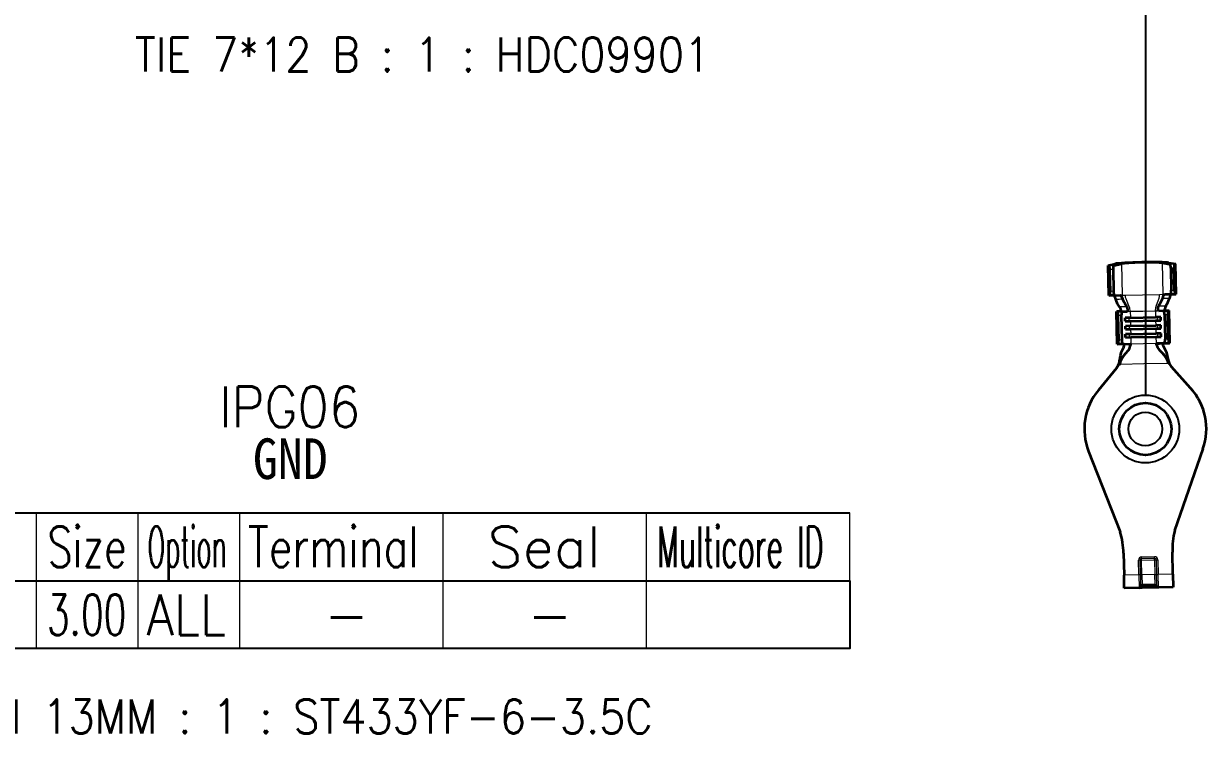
# Model space of a CAD drawing. Header units: inches. Extents: x 47316 to 59086, y 3141 to 11743.
# Drawn here: x 54072.9 to 54160.2, y 8546.9 to 8599.2 of the extents above; entities that cross this region are included whole.
import ezdxf

# ---------------------------------------------------------------- set-up
doc = ezdxf.new("R2010")
doc.units = ezdxf.units.IN
doc.header["$MEASUREMENT"] = 0
doc.styles.get("Standard").update_dxf_attribs({"font": ''})
doc.styles.get('Standard').set_extended_font_data('SimSun')
doc.linetypes.add('_VH_UNTAPED', pattern='A,0.0001,[17,VeSys.shx,S=0.1,R=0,X=0,Y=0],-0.4', length=0.4001)

msp = doc.modelspace()

# ---------------------------------------------------------------- linework, layer by layer
at = {"color": 0, "linetype": '_VH_UNTAPED', "lineweight": -2, "ltscale": 5}
msp.add_line((54155.666, 8620.149), (54155.666, 8571.851), dxfattribs=at)
at = {"color": 0, "lineweight": 35, "ltscale": 0.021948}
for p, q in [((54152.92, 8581.412), (54153.434, 8581.526)), ((54157.38, 8581.61), (54157.899, 8581.518))]:
    msp.add_line(p, q, dxfattribs=at)
at = {"color": 0, "lineweight": 35, "ltscale": 0.092365}
for p, q in [((54152.967, 8579.196), (54152.92, 8581.412)), ((54157.946, 8579.301), (54157.899, 8581.518))]:
    msp.add_line(p, q, dxfattribs=at)
at = {"color": 0, "lineweight": 35, "ltscale": 0.001695}
for p, q in [((54152.92, 8581.412), (54152.96, 8581.405)), ((54157.859, 8581.509), (54157.899, 8581.518))]:
    msp.add_line(p, q, dxfattribs=at)
at = {"color": 0, "lineweight": 13, "ltscale": 0.016304}
for p, q in [((54153.351, 8581.408), (54152.96, 8581.405)), ((54157.859, 8581.509), (54157.468, 8581.495))]:
    msp.add_line(p, q, dxfattribs=at)
at = {"color": 0, "lineweight": 13, "ltscale": 0.009675}
for p, q in [((54153.285, 8581.107), (54153.053, 8581.105)), ((54157.778, 8581.205), (54157.546, 8581.197))]:
    msp.add_line(p, q, dxfattribs=at)
at = {"color": 0, "lineweight": 35, "ltscale": 0.066971}
for p, q in [((54153.087, 8579.498), (54153.053, 8581.105)), ((54157.812, 8579.599), (54157.778, 8581.205))]:
    msp.add_line(p, q, dxfattribs=at)
at = {"color": 0, "lineweight": 35, "ltscale": 0.066838}
for p, q in [((54153.285, 8581.107), (54153.319, 8579.503)), ((54157.546, 8581.197), (54157.58, 8579.594))]:
    msp.add_line(p, q, dxfattribs=at)
at = {"color": 0, "lineweight": 35, "ltscale": 0.023357}
for p, q in [((54153.351, 8581.408), (54153.898, 8581.53)), ((54156.916, 8581.594), (54157.468, 8581.495))]:
    msp.add_line(p, q, dxfattribs=at)
at = {"color": 0, "lineweight": 13, "ltscale": 0.096408}
for p, q in [((54153.898, 8581.53), (54153.947, 8579.216)), ((54156.916, 8581.594), (54156.965, 8579.28))]:
    msp.add_line(p, q, dxfattribs=at)
at = {"color": 0, "lineweight": 13, "ltscale": 0.009674}
for p, q in [((54153.319, 8579.503), (54153.087, 8579.498)), ((54157.58, 8579.594), (54157.812, 8579.599))]:
    msp.add_line(p, q, dxfattribs=at)
at = {"color": 0, "lineweight": 13, "ltscale": 0.052576}
for p, q in [((54155.456, 8579.248), (54156.718, 8579.275)), ((54154.195, 8579.222), (54155.456, 8579.248))]:
    msp.add_line(p, q, dxfattribs=at)
at = {"color": 0, "lineweight": 13, "ltscale": 0.010305}
for p, q in [((54156.718, 8579.275), (54156.965, 8579.28)), ((54153.947, 8579.216), (54154.195, 8579.222))]:
    msp.add_line(p, q, dxfattribs=at)
at = {"color": 0, "lineweight": 13, "ltscale": 0.00471}
for p, q in [((54156.965, 8579.28), (54157.078, 8579.283)), ((54153.834, 8579.214), (54153.947, 8579.216))]:
    msp.add_line(p, q, dxfattribs=at)
at = {"color": 0, "lineweight": 35, "ltscale": 0.018032}
for p, q in [((54157.078, 8579.283), (54157.511, 8579.292)), ((54153.402, 8579.205), (54153.834, 8579.214))]:
    msp.add_line(p, q, dxfattribs=at)
at = {"color": 0, "lineweight": 35, "ltscale": 0.016656}
for p, q in [((54157.511, 8579.292), (54157.91, 8579.301)), ((54153.402, 8579.205), (54153.002, 8579.196))]:
    msp.add_line(p, q, dxfattribs=at)
at = {"color": 0, "lineweight": 35, "ltscale": 0.001471}
for p, q in [((54157.946, 8579.301), (54157.91, 8579.301)), ((54153.002, 8579.196), (54152.967, 8579.196))]:
    msp.add_line(p, q, dxfattribs=at)
at = {"color": 0, "lineweight": 35, "ltscale": 0.001427}
for p, q in [((54153.532, 8578.007), (54153.566, 8578.008)), ((54157.397, 8578.089), (54157.431, 8578.09)), ((54153.617, 8575.609), (54153.583, 8575.608)), ((54157.482, 8575.691), (54157.448, 8575.69))]:
    msp.add_line(p, q, dxfattribs=at)
at = {"color": 0, "lineweight": 35, "ltscale": 0.1}
for p, q in [((54153.583, 8575.608), (54153.532, 8578.007)), ((54157.482, 8575.691), (54157.431, 8578.09))]:
    msp.add_line(p, q, dxfattribs=at)
at = {"color": 0, "lineweight": 35, "ltscale": 0.016619}
for p, q in [((54153.965, 8578.016), (54153.566, 8578.008)), ((54156.998, 8578.081), (54157.397, 8578.089)), ((54154.016, 8575.617), (54153.617, 8575.609)), ((54157.049, 8575.681), (54157.448, 8575.69))]:
    msp.add_line(p, q, dxfattribs=at)
at = {"color": 0, "lineweight": 13, "ltscale": 0.009653}
for p, q in [((54153.893, 8577.715), (54153.662, 8577.71)), ((54157.083, 8577.783), (54157.315, 8577.788)), ((54153.931, 8575.915), (54153.7, 8575.91)), ((54157.121, 8575.983), (54157.353, 8575.988))]:
    msp.add_line(p, q, dxfattribs=at)
at = {"color": 0, "lineweight": 35, "ltscale": 0.075}
for p, q in [((54153.7, 8575.91), (54153.662, 8577.71)), ((54153.893, 8577.715), (54153.931, 8575.915)), ((54157.083, 8577.783), (54157.121, 8575.983)), ((54157.353, 8575.988), (54157.315, 8577.788))]:
    msp.add_line(p, q, dxfattribs=at)
at = {"color": 0, "lineweight": 35, "ltscale": 0.01426}
for p, q in [((54153.965, 8578.016), (54154.307, 8578.024)), ((54156.656, 8578.074), (54156.998, 8578.081))]:
    msp.add_line(p, q, dxfattribs=at)
at = {"color": 0, "lineweight": 35, "ltscale": 0.015994}
for p, q in [((54154.565, 8577.549), (54154.182, 8577.541)), ((54156.802, 8577.597), (54156.418, 8577.588)), ((54154.187, 8577.301), (54154.571, 8577.309)), ((54154.578, 8576.949), (54154.194, 8576.941)), ((54154.2, 8576.701), (54154.583, 8576.709)), ((54156.423, 8577.349), (54156.807, 8577.357)), ((54156.815, 8576.997), (54156.431, 8576.989)), ((54156.436, 8576.749), (54156.82, 8576.757)), ((54154.591, 8576.349), (54154.207, 8576.341)), ((54154.212, 8576.101), (54154.596, 8576.109)), ((54156.828, 8576.397), (54156.444, 8576.389)), ((54156.449, 8576.149), (54156.833, 8576.157))]:
    msp.add_line(p, q, dxfattribs=at)
at = {"color": 0, "lineweight": 35, "ltscale": 0.01}
for p, q in [((54154.187, 8577.301), (54154.182, 8577.541)), ((54156.807, 8577.357), (54156.802, 8577.597)), ((54154.2, 8576.701), (54154.194, 8576.941)), ((54156.82, 8576.757), (54156.815, 8576.997)), ((54154.212, 8576.101), (54154.207, 8576.341)), ((54156.833, 8576.157), (54156.828, 8576.397))]:
    msp.add_line(p, q, dxfattribs=at)
at = {"color": 0, "lineweight": 13, "ltscale": 0.004935}
for p, q in [((54154.426, 8578.026), (54154.307, 8578.024)), ((54156.656, 8578.074), (54156.538, 8578.071))]:
    msp.add_line(p, q, dxfattribs=at)
at = {"color": 0, "lineweight": 13, "ltscale": 0.005397}
for p, q in [((54154.426, 8578.026), (54154.555, 8578.029)), ((54156.408, 8578.068), (54156.538, 8578.071))]:
    msp.add_line(p, q, dxfattribs=at)
at = {"color": 0, "lineweight": 13, "ltscale": 0.01}
for p, q in [((54154.448, 8577.547), (54154.453, 8577.307)), ((54156.536, 8577.591), (54156.541, 8577.351)), ((54154.461, 8576.947), (54154.466, 8576.707)), ((54156.549, 8576.991), (54156.554, 8576.751)), ((54154.473, 8576.347), (54154.479, 8576.107)), ((54156.561, 8576.391), (54156.566, 8576.151))]:
    msp.add_line(p, q, dxfattribs=at)
at = {"color": 0, "lineweight": 13, "ltscale": 0.038611}
for p, q in [((54154.555, 8578.029), (54155.482, 8578.049)), ((54155.482, 8578.049), (54156.408, 8578.068)), ((54154.606, 8575.63), (54155.533, 8575.649)), ((54155.533, 8575.649), (54156.459, 8575.669))]:
    msp.add_line(p, q, dxfattribs=at)
at = {"color": 0, "lineweight": 13, "ltscale": 0.02}
for p, q in [((54154.555, 8578.029), (54154.565, 8577.549)), ((54156.408, 8578.068), (54156.418, 8577.588)), ((54154.596, 8576.109), (54154.606, 8575.63)), ((54156.449, 8576.149), (54156.459, 8575.669))]:
    msp.add_line(p, q, dxfattribs=at)
at = {"color": 0, "lineweight": 35, "ltscale": 0.077222}
for p, q in [((54154.565, 8577.549), (54156.418, 8577.588)), ((54154.571, 8577.309), (54156.423, 8577.349)), ((54154.578, 8576.949), (54156.431, 8576.989)), ((54154.583, 8576.709), (54156.436, 8576.749)), ((54154.591, 8576.349), (54156.444, 8576.389)), ((54154.596, 8576.109), (54156.449, 8576.149))]:
    msp.add_line(p, q, dxfattribs=at)
at = {"color": 0, "lineweight": 13, "ltscale": 0.015}
for p, q in [((54154.571, 8577.309), (54154.578, 8576.949)), ((54154.583, 8576.709), (54154.591, 8576.349)), ((54156.423, 8577.349), (54156.431, 8576.989)), ((54156.436, 8576.749), (54156.444, 8576.389))]:
    msp.add_line(p, q, dxfattribs=at)
at = {"color": 0, "lineweight": 35, "ltscale": 0.022553}
msp.add_line((54154.016, 8575.617), (54154.557, 8575.628), dxfattribs=at)
at = {"color": 0, "lineweight": 13, "ltscale": 0.019207}
for p, q in [((54154.581, 8575.52), (54154.126, 8575.599)), ((54156.489, 8575.561), (54156.94, 8575.658))]:
    msp.add_line(p, q, dxfattribs=at)
at = {"color": 0, "lineweight": 13, "ltscale": 0.002039}
msp.add_line((54154.557, 8575.628), (54154.606, 8575.63), dxfattribs=at)
at = {"color": 0, "lineweight": 13, "ltscale": 0.002043}
msp.add_line((54156.459, 8575.669), (54156.508, 8575.67), dxfattribs=at)
at = {"color": 0, "lineweight": 35, "ltscale": 0.022549}
msp.add_line((54156.508, 8575.67), (54157.049, 8575.681), dxfattribs=at)
at = {"color": 0, "lineweight": 13, "ltscale": 0.006305}
for p, q in [((54153.713, 8574.11), (54153.864, 8574.113)), ((54157.416, 8574.189), (54157.265, 8574.186))]:
    msp.add_line(p, q, dxfattribs=at)
at = {"color": 0, "lineweight": 13, "ltscale": 0.070859}
for p, q in [((54155.565, 8574.15), (54153.864, 8574.113)), ((54157.265, 8574.186), (54155.565, 8574.15))]:
    msp.add_line(p, q, dxfattribs=at)
at = {"color": 0, "lineweight": 35, "ltscale": 0.087941}
for p, q in [((54153.545, 8573.845), (54152.199, 8572.219)), ((54159.009, 8572.364), (54157.595, 8573.932))]:
    msp.add_line(p, q, dxfattribs=at)
at = {"color": 0, "lineweight": 35, "ltscale": 0.26544}
for p, q in [((54151.479, 8567.702), (54153.814, 8561.774)), ((54157.839, 8561.86), (54159.92, 8567.881))]:
    msp.add_line(p, q, dxfattribs=at)
at = {"color": 0, "linetype": 'Continuous', "lineweight": -2}
for p, q in [((54051.359, 8563.158), (54133.859, 8563.158)), ((54051.359, 8558.158), (54133.859, 8558.158))]:
    msp.add_line(p, q, dxfattribs=at)
at = {"color": 7, "linetype": 'Continuous', "lineweight": 15}
for p, q in [((54073.859, 8558.158), (54073.859, 8563.158)), ((54081.359, 8558.158), (54081.359, 8563.158)), ((54088.859, 8558.158), (54088.859, 8563.158)), ((54103.859, 8558.158), (54103.859, 8563.158)), ((54118.859, 8558.158), (54118.859, 8563.158)), ((54133.859, 8558.158), (54133.859, 8563.158))]:
    msp.add_line(p, q, dxfattribs=at)
at = {"color": 0, "lineweight": 35, "ltscale": 0.0675}
for p, q in [((54154.061, 8560.194), (54154.095, 8558.575)), ((54157.694, 8558.651), (54157.66, 8560.271))]:
    msp.add_line(p, q, dxfattribs=at)
at = {"color": 0, "lineweight": 13, "ltscale": 0.004841}
for p, q in [((54155.276, 8559.68), (54155.159, 8559.678)), ((54155.392, 8559.683), (54155.276, 8559.68)), ((54155.389, 8559.799), (54155.387, 8559.915)), ((54156.349, 8559.819), (54156.347, 8559.935)), ((54156.351, 8559.703), (54156.468, 8559.705)), ((54156.468, 8559.705), (54156.584, 8559.708)), ((54155.298, 8558.6), (54155.182, 8558.598)), ((54155.415, 8558.603), (54155.298, 8558.6)), ((54156.374, 8558.623), (54156.491, 8558.626)), ((54156.491, 8558.626), (54156.607, 8558.628)), ((54155.433, 8557.733), (54155.317, 8557.731)), ((54156.509, 8557.756), (54156.393, 8557.753))]:
    msp.add_line(p, q, dxfattribs=at)
at = {"color": 0, "lineweight": 13, "ltscale": 0.045}
for p, q in [((54155.182, 8558.598), (54155.159, 8559.678)), ((54155.298, 8558.6), (54155.276, 8559.68)), ((54155.415, 8558.603), (54155.392, 8559.683)), ((54156.351, 8559.703), (54156.374, 8558.623)), ((54156.468, 8559.705), (54156.491, 8558.626)), ((54156.584, 8559.708), (54156.607, 8558.628))]:
    msp.add_line(p, q, dxfattribs=at)
at = {"color": 0, "lineweight": 13, "ltscale": 0.04}
for p, q in [((54155.387, 8559.915), (54156.347, 8559.935)), ((54155.389, 8559.799), (54156.349, 8559.819)), ((54155.392, 8559.683), (54156.351, 8559.703)), ((54155.182, 8558.598), (54155.203, 8557.638)), ((54156.374, 8558.623), (54155.415, 8558.603)), ((54156.627, 8557.668), (54156.607, 8558.628)), ((54156.393, 8557.753), (54155.433, 8557.733))]:
    msp.add_line(p, q, dxfattribs=at)
at = {"color": 0, "lineweight": 13, "ltscale": 0.004842}
for p, q in [((54155.392, 8559.683), (54155.389, 8559.799)), ((54156.351, 8559.703), (54156.349, 8559.819))]:
    msp.add_line(p, q, dxfattribs=at)
at = {"color": 0, "lineweight": 13, "ltscale": 0.045317}
for p, q in [((54155.182, 8558.598), (54154.095, 8558.575)), ((54157.694, 8558.651), (54156.607, 8558.628))]:
    msp.add_line(p, q, dxfattribs=at)
at = {"color": 0, "lineweight": 35, "ltscale": 0.04}
for p, q in [((54154.115, 8557.615), (54154.095, 8558.575)), ((54157.694, 8558.651), (54157.714, 8557.691)), ((54156.391, 8557.843), (54155.431, 8557.823)), ((54156.395, 8557.663), (54155.435, 8557.643))]:
    msp.add_line(p, q, dxfattribs=at)
at = {"color": 0, "lineweight": 13, "ltscale": 0.03625}
for p, q in [((54155.298, 8558.6), (54155.317, 8557.731)), ((54156.509, 8557.756), (54156.491, 8558.626))]:
    msp.add_line(p, q, dxfattribs=at)
at = {"color": 0, "lineweight": 13, "ltscale": 0.0325}
for p, q in [((54155.415, 8558.603), (54155.431, 8557.823)), ((54156.391, 8557.843), (54156.374, 8558.623))]:
    msp.add_line(p, q, dxfattribs=at)
at = {"color": 102, "linetype": 'Continuous', "lineweight": 15}
for p, q in [((54073.859, 8553.158), (54073.859, 8558.158)), ((54081.359, 8553.158), (54081.359, 8558.158)), ((54088.859, 8553.158), (54088.859, 8558.158)), ((54103.859, 8553.158), (54103.859, 8558.158)), ((54118.859, 8553.158), (54118.859, 8558.158))]:
    msp.add_line(p, q, dxfattribs=at)
at = {"color": 0, "lineweight": 35, "ltscale": 0.045317}
for p, q in [((54155.203, 8557.638), (54154.115, 8557.615)), ((54157.714, 8557.691), (54156.627, 8557.668))]:
    msp.add_line(p, q, dxfattribs=at)
at = {"color": 0, "lineweight": 35, "ltscale": 0.009682}
for p, q in [((54155.435, 8557.643), (54155.203, 8557.638)), ((54156.627, 8557.668), (54156.395, 8557.663))]:
    msp.add_line(p, q, dxfattribs=at)
at = {"color": 0, "lineweight": 13, "ltscale": 0.00375}
for p, q in [((54155.431, 8557.823), (54155.433, 8557.733)), ((54155.433, 8557.733), (54155.435, 8557.643)), ((54156.391, 8557.843), (54156.393, 8557.753)), ((54156.393, 8557.753), (54156.395, 8557.663))]:
    msp.add_line(p, q, dxfattribs=at)
at = {"color": 0, "lineweight": 13}
for points in [[(54156.408, 8578.068), (54156.439, 8578.315), (54156.489, 8578.476), (54156.613, 8578.791), (54156.684, 8579.002), (54156.707, 8579.11), (54156.718, 8579.275)], [(54156.538, 8578.071), (54156.556, 8578.239), (54156.589, 8578.349), (54156.687, 8578.559), (54156.829, 8578.819), (54156.892, 8578.952), (54156.955, 8579.157), (54156.965, 8579.28)], [(54154.426, 8578.026), (54154.4, 8578.194), (54154.362, 8578.301), (54154.256, 8578.507), (54154.103, 8578.761), (54154.034, 8578.891), (54153.962, 8579.094), (54153.947, 8579.216)], [(54154.555, 8578.029), (54154.514, 8578.274), (54154.457, 8578.434), (54154.32, 8578.742), (54154.24, 8578.95), (54154.212, 8579.057), (54154.195, 8579.222)], [(54153.864, 8574.113), (54153.872, 8574.248), (54153.903, 8574.374), (54154.02, 8574.603), (54154.197, 8574.831), (54154.364, 8575.031), (54154.441, 8575.135), (54154.535, 8575.299), (54154.589, 8575.457), (54154.606, 8575.63)], [(54156.459, 8575.669), (54156.475, 8575.535), (54156.513, 8575.41), (54156.642, 8575.187), (54156.83, 8574.967), (54157.005, 8574.773), (54157.085, 8574.673), (54157.185, 8574.513), (54157.243, 8574.357), (54157.265, 8574.186)]]:
    msp.add_lwpolyline(points, dxfattribs=at)
at = {"color": 0, "lineweight": 35}
for points in [[(54156.954, 8579.006), (54157.017, 8579.184), (54157.044, 8579.251), (54157.059, 8579.272), (54157.066, 8579.279), (54157.078, 8579.283)], [(54157.544, 8579.293), (54157.532, 8579.288), (54157.524, 8579.281), (54157.509, 8579.257), (54157.488, 8579.199), (54157.439, 8579.003)], [(54153.486, 8578.919), (54153.423, 8579.13), (54153.393, 8579.188), (54153.378, 8579.202), (54153.368, 8579.204)], [(54153.767, 8578.348), (54153.623, 8578.589), (54153.511, 8578.838), (54153.486, 8578.919)], [(54153.834, 8579.214), (54153.84, 8579.213), (54153.851, 8579.207), (54153.862, 8579.195), (54153.883, 8579.157), (54153.97, 8578.943)], [(54154.302, 8578.353), (54154.132, 8578.647), (54154.018, 8578.843), (54153.97, 8578.943)], [(54156.656, 8578.074), (54156.642, 8578.078), (54156.633, 8578.087), (54156.616, 8578.117), (54156.608, 8578.274), (54156.647, 8578.403)], [(54156.647, 8578.403), (54156.805, 8578.703), (54156.911, 8578.904), (54156.954, 8579.006)], [(54157.182, 8578.42), (54157.124, 8578.304), (54157.092, 8578.205), (54157.091, 8578.125), (54157.102, 8578.099), (54157.113, 8578.088), (54157.127, 8578.084)], [(54157.182, 8578.42), (54157.316, 8578.667), (54157.417, 8578.921), (54157.439, 8579.003)], [(54153.837, 8578.014), (54153.85, 8578.019), (54153.859, 8578.028), (54153.872, 8578.062), (54153.873, 8578.098), (54153.852, 8578.181), (54153.767, 8578.348)], [(54154.302, 8578.353), (54154.356, 8578.166), (54154.347, 8578.071), (54154.332, 8578.04), (54154.316, 8578.026), (54154.307, 8578.024)], [(54153.781, 8574.459), (54153.833, 8574.761), (54153.919, 8575.033), (54154.085, 8575.394), (54154.126, 8575.599)], [(54153.795, 8574.324), (54153.897, 8574.538), (54153.994, 8574.668), (54154.214, 8574.911), (54154.425, 8575.159), (54154.508, 8575.295), (54154.581, 8575.52)], [(54154.557, 8575.628), (54154.559, 8575.628), (54154.564, 8575.626), (54154.568, 8575.621), (54154.576, 8575.605), (54154.581, 8575.52)], [(54156.489, 8575.561), (54156.486, 8575.623), (54156.491, 8575.649), (54156.498, 8575.662), (54156.501, 8575.667), (54156.507, 8575.67), (54156.508, 8575.67)], [(54156.489, 8575.561), (54156.561, 8575.359), (54156.681, 8575.18), (54156.945, 8574.906), (54157.113, 8574.734), (54157.267, 8574.526), (54157.325, 8574.399)], [(54156.94, 8575.658), (54156.962, 8575.52), (54157.048, 8575.345), (54157.195, 8575.045), (54157.257, 8574.872), (54157.334, 8574.534)]]:
    msp.add_lwpolyline(points, dxfattribs=at)
at = {"color": 0, "linetype": 'Continuous', "lineweight": -2}
msp.add_lwpolyline([(54051.359, 8553.158), (54051.359, 8558.158), (54133.859, 8558.158), (54133.859, 8553.158)], close=True, dxfattribs=at)
for radius in [2.5, 1.25]:
    msp.add_circle((54155.666, 8569.351), radius, dxfattribs=at)
at = {"color": 0, "lineweight": 35}
msp.add_circle((54155.666, 8569.351), 1.92, dxfattribs=at)
at = {"color": 0, "lineweight": 13}
for centre, radius, start, end in [((54152.679, 8600.254), 21.35, 272.16613, 273.46661), ((54157.202, 8569.429), 8.991, 90.1259, 93.53513), ((54157.34, 8600.516), 21.513, 268.97132, 270.26195), ((54154.129, 8569.343), 9.012, 88.90014, 92.30137), ((54152.976, 8574.307), 0.819, 1.25418, 10.71197), ((54158.144, 8574.416), 0.819, 171.72204, 181.1799), ((54155.392, 8559.683), 0.232, 91.21669, 181.21669), ((54155.392, 8559.683), 0.116, 91.21669, 181.21669), ((54156.351, 8559.703), 0.232, 1.21668, 91.21669), ((54156.351, 8559.703), 0.116, 1.21668, 91.21669)]:
    msp.add_arc(centre, radius, start, end, dxfattribs=at)
at = {"color": 0, "lineweight": 35}
for centre, radius, start, end in [((54154.103, 8575.597), 0.0231, 3.61704, 73.87775), ((54156.963, 8575.658), 0.0232, 108.88055, 178.62883), ((54152.574, 8574.568), 1.209, 320.39829, 337.70396), ((54152.579, 8574.644), 1.253, 320.40934, 334.78551), ((54152.495, 8574.597), 1.292, 337.86544, 353.87037), ((54152.267, 8574.783), 1.595, 335.05472, 343.3002), ((54158.832, 8574.922), 1.595, 199.13607, 207.37849), ((54158.613, 8574.727), 1.294, 188.57021, 204.55831), ((54158.526, 8574.77), 1.253, 207.64796, 222.02396), ((54158.534, 8574.695), 1.209, 204.72942, 222.03508), ((54155.666, 8569.351), 4.5, 340.93731, 42.03978), ((54155.666, 8569.351), 4.5, 140.39359, 201.49606), ((54163.658, 8560.398), 6, 165.90289, 181.21669), ((54148.062, 8560.067), 6, 1.21668, 16.53049), ((54155.2, 8557.758), 0.12, 271.21668, 346.73918), ((54155.434, 8557.703), 0.12, 91.21669, 166.73917), ((54156.394, 8557.723), 0.12, 15.6942, 91.21669), ((54156.625, 8557.788), 0.12, 195.6942, 271.21669)]:
    msp.add_arc(centre, radius, start, end, dxfattribs=at)
for centre, major_axis, ratio, start_param, end_param in [((54152.962, 8581.105), (-0.007, 0.3), 0.305221, 4.70394, 6.224085), ((54153.361, 8581.108), (-0.006, 0.3), 0.253238, 0.050651, 1.570796), ((54155.408, 8581.541), (-2.04, -0.043), 0.052408, 3.397641, 6.027137), ((54155.408, 8581.541), (-1.56, -0.033), 0.052408, 3.397641, 6.027137), ((54157.47, 8581.196), (0.006, -0.3), 0.253238, 1.570796, 3.090941), ((54157.87, 8581.21), (0.006, -0.3), 0.305221, 3.200693, 4.720838), ((54152.996, 8579.496), (0.006, -0.3), 0.305267, 6.283185, 7.853982), ((54153.395, 8579.505), (0.006, -0.3), 0.25326, 4.712389, 6.283185), ((54157.504, 8579.592), (-0.006, 0.3), 0.25326, 3.141593, 4.712389), ((54157.904, 8579.6), (-0.006, 0.3), 0.305267, 1.570796, 3.141593), ((54153.573, 8577.708), (0.006, -0.3), 0.296108, 1.570796, 3.141593), ((54153.972, 8577.717), (0.006, -0.3), 0.261199, 3.141593, 4.712389), ((54157.005, 8577.781), (-0.006, 0.3), 0.261199, 4.712389, 6.283185), ((54157.403, 8577.789), (-0.006, 0.3), 0.296108, 6.283185, 7.853982), ((54153.611, 8575.908), (0.006, -0.3), 0.296108, 0, 1.570796), ((54154.01, 8575.917), (0.006, -0.3), 0.261199, 4.712389, 6.283185), ((54157.043, 8575.981), (-0.006, 0.3), 0.261199, 3.141593, 4.712389), ((54157.442, 8575.99), (-0.006, 0.3), 0.296108, 1.570796, 3.141593)]:
    msp.add_ellipse(centre, major_axis=major_axis, ratio=ratio, start_param=start_param, end_param=end_param, dxfattribs=at)

# ---------------------------------------------------------------- texts
at = {"color": 42, "linetype": 'Continuous', "lineweight": 15, "char_height": 2.5, "attachment_point": 1}
for s, insert, width in [('\\Fromans.shx;\\W0.9000000000;\\T1.0000000000;\\o\\lTIE 7*12 B : 1 : HDC09901', (54081.131, 8598.211), 50.35714), ('\\Fromans.shx;\\W0.9000000000;\\T1.0000000000;\\o\\lRING TERM 13MM : 1 : ST433YF-6-3.5C', (54056.555, 8549.408), 72.96429)]:
    msp.add_mtext(s, dxfattribs=dict(at, insert=insert, width=width))
at = {"color": 6, "linetype": 'Continuous', "lineweight": 20, "char_height": 3, "attachment_point": 1}
for s, insert, width in [('\\Fromans.shx;\\W0.9000000000;\\T1.0000000000;\\o\\lIPG06', (54087.337, 8572.476), 11.57143), ('\\f黑体|b0|i0|c1|p0;\\W0.9000000000;\\T1.0000000000;\\o\\lGND', (54089.833, 8568.658), 5.82472)]:
    msp.add_mtext(s, dxfattribs=dict(at, insert=insert, width=width))
at = {"color": 7, "linetype": 'Continuous', "lineweight": 15, "char_height": 3, "attachment_point": 1}
for s, insert, width in [('\\Fromans.shx;\\W0.7222222222;\\T1.0000000000;\\o\\lSize', (54074.668, 8562.158), 6.5), ('\\Fromans.shx;\\W0.4595959596;\\T1.0000000000;\\o\\lOption', (54082.056, 8562.158), 6.5), ('\\Fromans.shx;\\W0.7480916031;\\T1.0000000000;\\o\\lTerminal', (54089.466, 8562.158), 14), ('\\Fromans.shx;\\W1.0000000000;\\T1.0000000000;\\o\\lSeal', (54107.144, 8562.158), 9.28571), ('\\Fromans.shx;\\W0.5185185185;\\T1.0000000000;\\o\\lMulticore ID', (54119.655, 8562.158), 14)]:
    msp.add_mtext(s, dxfattribs=dict(at, insert=insert, width=width))
at = {"color": 21, "linetype": 'Continuous', "lineweight": 15, "char_height": 3, "attachment_point": 1}
for s, insert, width in [('\\Fromans.shx;\\W0.6500000000;\\T1.0000000000;\\o\\l3.00', (54074.637, 8557.158), 6.5), ('\\Fromans.shx;\\W1.0000000000;\\T1.0000000000;\\o\\l-', (54095.073, 8557.158), 3.71429)]:
    msp.add_mtext(s, dxfattribs=dict(at, insert=insert, width=width))
at = {"color": 140, "linetype": 'Continuous', "lineweight": 15, "char_height": 3, "attachment_point": 1}
for s, insert, width in [('\\Fromans.shx;\\W0.8750000000;\\T1.0000000000;\\o\\lALL', (54081.984, 8557.158), 6.5), ('\\Fromans.shx;\\W1.0000000000;\\T1.0000000000;\\o\\l-', (54110.073, 8557.158), 3.71429)]:
    msp.add_mtext(s, dxfattribs=dict(at, insert=insert, width=width))

doc.saveas('drawing.dxf')
